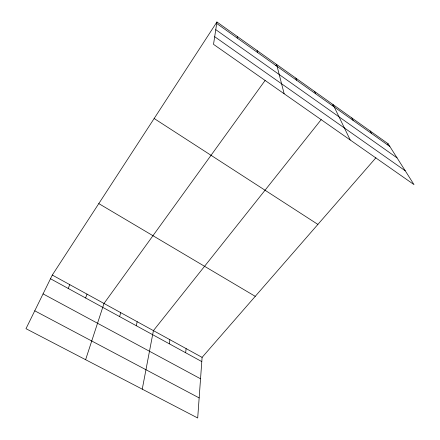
<?xml version="1.0" encoding="UTF-8"?>
<svg xmlns="http://www.w3.org/2000/svg" width="440" height="440" viewBox="0 0 440 440"><rect width="100%" height="100%" fill="white"/><g stroke="black" fill="none" stroke-linecap="round" stroke-linejoin="round"><path stroke-width="0.66" d="M375.936 157.751L202.097 357.379L197.698 418L25.988 328.686L52.305 275.055L216.931 22L388.118 143.759L414.013 184.619L213.527 44.352L216.931 22M185.658 352.759L186.115 348.596M169.279 343.789L169.889 339.68M142.246 389.158L153.417 330.627L321.195 119.597M136.257 325.71L137.192 321.706M119.62 316.602L120.72 312.653M85.613 359.7L104.005 303.468L265.084 80.482M85.586 297.968L87.032 294.14M68.173 288.431L69.8 284.669M275.847 65.577L276.645 64.477L284.141 93.759M332.244 105.694L333.097 104.627L350.224 139.992M387.216 144.798L388.118 143.759M34.76 310.805L199.155 397.914M43.065 293.882L200.547 378.791M50.49 278.751L201.795 361.592M52.305 275.055L202.097 357.379M98.791 203.594L255.25 296.346M154.149 118.509L317.889 224.406M214.687 36.713L405.251 170.797M215.765 29.662L397.078 157.905M216.706 23.491L389.868 146.52M370.117 130.955L371.674 133.595M351.78 117.915L353.139 120.422M314.627 91.487L315.568 93.731M295.812 78.106L296.538 80.212M257.12 50.584L257.384 52.393M237.215 36.427L237.243 38.082"/></g></svg>
